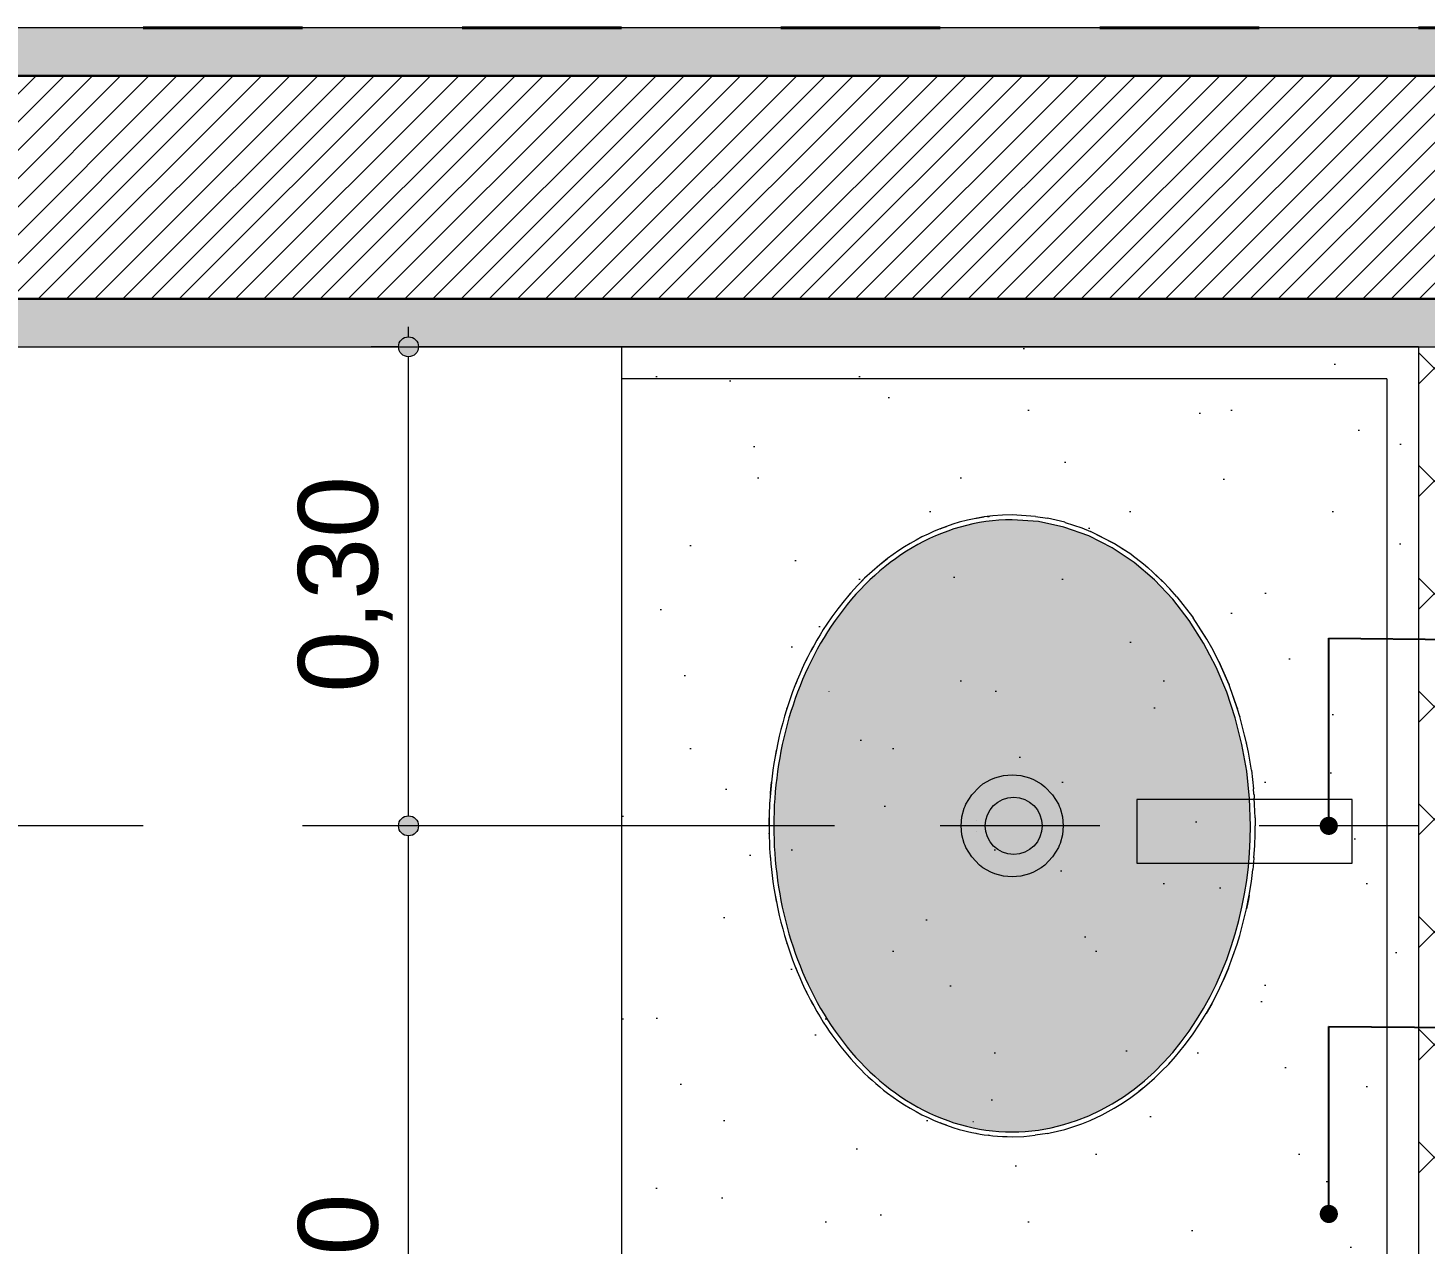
# Model space of a CAD drawing. Header units: metres. Extents: x -1.8 to 75.3, y -2 to 2.8.
# Drawn here: x 23.373 to 24.249, y 1.51 to 2.273 of the extents above; entities that cross this region are included whole.
import ezdxf

# ---------------------------------------------------------------- set-up
doc = ezdxf.new("R2010")
doc.units = ezdxf.units.M
doc.header["$MEASUREMENT"] = 0
doc.linetypes.add('Dashed', pattern=[0.035, 0.0225, -0.0125])
for name, color, linetype, lineweight in [('0_Caneta_No__1', 7, 'Continuous', 40), ('NOTAS-DETALHAMENTO.EXEC_Caneta_No__241', 7, 'Continuous', 13), ('PAREDE CONSTRUIR_Caneta_No__241', 7, 'Continuous', 13), ('PAREDE CONSTRUIR_Caneta_No__3', 7, 'Continuous', 30), ('PAREDE CONSTRUIR_Caneta_No__83', 84, 'Continuous', 0), ('PAREDE CONSTRUIR_Caneta_No__91', 255, 'Continuous', 0)]:
    doc.layers.add(name, color=color, linetype=linetype, lineweight=lineweight)
for name, color, linetype, lineweight, true_color in [('0_Caneta_No__167', 7, 'Continuous', 0, 0x0035d5), ('EIXO HIDRÁULICO - Executivo.EXEC_Caneta_No__167', 7, 'Continuous', 0, 0x0035d5), ('LOUCAS-METAIS.ARQ_Caneta_No__13', 7, 'Continuous', 0, 0xaaaaaa), ('LOUCAS-METAIS.ARQ_Caneta_No__16', 7, 'Continuous', 0, 0xc9c9c9), ('LOUCAS-METAIS.ARQ_Caneta_No__19', 7, 'Continuous', 0, 0xe9e9e9), ('LOUCAS-METAIS.ARQ_Caneta_No__96', 7, 'Continuous', 0, 0xb6b6b6)]:
    doc.layers.add(name, color=color, linetype=linetype, lineweight=lineweight, true_color=true_color)
doc.styles.add('GENERATED_STYLE_1', font='arial.ttf')
doc.dimstyles.new('GENERATED_STYLE__1', dxfattribs={"dimtxt": 0.05, "dimasz": 0.02375, "dimexe": 0.18, "dimexo": 0.267183, "dimgap": 0, "dimtad": 1, "dimzin": 0, "dimdsep": 46, "dimtxsty": 'GENERATED_STYLE_1', "dimblk": 'ARROWHEAD_11', "dimblk1": 'ARROWHEAD_11', "dimblk2": 'ARROWHEAD_11', "dimcen": 0.09, "dimclrd": 256, "dimclre": 256, "dimclrt": 256, "dimadec": 0, "dimazin": 0, "dimtfac": 1, "dimtdec": 4, "dimtmove": 0, "dimatfit": 3, "dimfxl": 0, "dimtolj": 1, "dimtzin": 0, "dimarcsym": 0})
doc.dimstyles.new('GENERATED_STYLE__4', dxfattribs={"dimtxt": 0.18, "dimasz": 0.0228, "dimexe": 0.18, "dimexo": 0.0625, "dimgap": 0, "dimtad": 0, "dimtih": 1, "dimtoh": 1, "dimdec": 4, "dimzin": 0, "dimdsep": 46, "dimcen": 0.09, "dimadec": 0, "dimazin": 0, "dimtfac": 1, "dimtdec": 4, "dimtmove": 0, "dimatfit": 3, "dimldrblk": 'ARROWHEAD_11', "dimfxl": 0, "dimtolj": 1, "dimtzin": 0, "dimarcsym": 0})
pattern_1 = [(45, (22.770084, 0.220536), (-0.008838835, 0.008838835), [])]
pattern_2 = [(45, (22.77008, 0.42054), (-0.0636396, 0.0636396), [0, -0.06, 0, -0.09]), (110, (22.97008, 0.42054), (0.0845723, 0.030782), [0, -0.044, 0, -0.076])]

# ---------------------------------------------------------------- blocks, each defined once
blk = doc.blocks.new('*D99', base_point=(22.77008, 0.22054))
at = {"layer": '0_Caneta_No__167', "linetype": 'Continuous', "lineweight": 0, "true_color": 0x0035d5}
for points in [[(23.60528, 1.77208), (23.60576, 1.76969), (23.60711, 1.76766), (23.60914, 1.7663), (23.61153, 1.76583), (23.61393, 1.7663), (23.61595, 1.76766), (23.61731, 1.76969), (23.61778, 1.77208), (23.61731, 1.77447), (23.61595, 1.7765), (23.61393, 1.77785), (23.61153, 1.77833), (23.60914, 1.77785), (23.60711, 1.7765), (23.60576, 1.77447)], [(23.60528, 1.17232), (23.60576, 1.16993), (23.60711, 1.1679), (23.60914, 1.16655), (23.61153, 1.16607), (23.61393, 1.16655), (23.61595, 1.1679), (23.61731, 1.16993), (23.61778, 1.17232), (23.61731, 1.17471), (23.61595, 1.17674), (23.61393, 1.1781), (23.61153, 1.17857), (23.60914, 1.1781), (23.60711, 1.17674), (23.60576, 1.17471)]]:
    blk.add_hatch(color=162, dxfattribs=at).paths.add_polyline_path(points)
at = {"layer": '0_Caneta_No__167', "color": 162, "linetype": 'Continuous', "lineweight": 0, "true_color": 0x0035d5}
for p, q in [((23.60528, 1.77208), (23.5881, 1.77208)), ((23.87872, 1.77208), (23.61778, 1.77208)), ((23.61153, 1.17857), (23.61153, 1.76583)), ((23.60528, 1.17232), (23.5881, 1.17232)), ((23.87872, 1.17232), (23.61778, 1.17232))]:
    blk.add_line(p, q, dxfattribs=at)
for centre in [(23.61153, 1.77208), (23.61153, 1.17232)]:
    blk.add_circle(centre, 0.00625, dxfattribs=at)
at = {"layer": '0_Caneta_No__167', "color": 162, "lineweight": 0, "true_color": 0x0035d5, "insert": (23.60153, 1.40547), "char_height": 0.05, "attachment_point": 7, "rotation": 90, "style": 'GENERATED_STYLE_1'}
blk.add_mtext('\\A1;{\\pql;\\fArial|b0|i0|c0|p0;\\W1.000000;0,60}', dxfattribs=at)
blk = doc.blocks.new('ARROWHEAD_11')
at = {"color": 0, "linetype": 'Continuous', "lineweight": 0}
blk.add_line((0, 0), (-1, 0), dxfattribs=at)
at = {"color": 0, "linetype": 'Continuous', "lineweight": 0, "const_width": 0.25, "flags": 128}
blk.add_lwpolyline([(-0.125, 0, 1), (0.125, 0, 1)], format="xyb", close=True, dxfattribs=at)
blk = doc.blocks.new('*D100', base_point=(22.77008, 0.22054))
at = {"layer": '0_Caneta_No__167', "linetype": 'Continuous', "lineweight": 0, "true_color": 0x0035d5}
for points in [[(23.60528, 2.07257), (23.60576, 2.07017), (23.60711, 2.06815), (23.60914, 2.06679), (23.61153, 2.06632), (23.61393, 2.06679), (23.61595, 2.06815), (23.61731, 2.07017), (23.61778, 2.07257), (23.61731, 2.07496), (23.61595, 2.07699), (23.61393, 2.07834), (23.61153, 2.07882), (23.60914, 2.07834), (23.60711, 2.07699), (23.60576, 2.07496)], [(23.60528, 1.77208), (23.60576, 1.76969), (23.60711, 1.76766), (23.60914, 1.7663), (23.61153, 1.76583), (23.61393, 1.7663), (23.61595, 1.76766), (23.61731, 1.76969), (23.61778, 1.77208), (23.61731, 1.77447), (23.61595, 1.7765), (23.61393, 1.77785), (23.61153, 1.77833), (23.60914, 1.77785), (23.60711, 1.7765), (23.60576, 1.77447)]]:
    blk.add_hatch(color=162, dxfattribs=at).paths.add_polyline_path(points)
at = {"layer": '0_Caneta_No__167', "color": 162, "linetype": 'Continuous', "lineweight": 0, "true_color": 0x0035d5}
for p, q in [((23.61153, 2.07882), (23.61153, 2.08507)), ((23.60528, 2.07257), (23.5881, 2.07257)), ((23.87872, 2.07257), (23.61778, 2.07257)), ((23.61153, 1.77833), (23.61153, 2.06632)), ((23.60528, 1.77208), (23.5881, 1.77208)), ((23.87872, 1.77208), (23.61778, 1.77208))]:
    blk.add_line(p, q, dxfattribs=at)
for centre in [(23.61153, 2.07257), (23.61153, 1.77208)]:
    blk.add_circle(centre, 0.00625, dxfattribs=at)
at = {"layer": '0_Caneta_No__167', "color": 162, "lineweight": 0, "true_color": 0x0035d5, "insert": (23.60153, 1.85559), "char_height": 0.05, "attachment_point": 7, "rotation": 90, "style": 'GENERATED_STYLE_1'}
blk.add_mtext('\\A1;{\\pql;\\fArial|b0|i0|c0|p0;\\W1.000000;0,30}', dxfattribs=at)

msp = doc.modelspace()

# ---------------------------------------------------------------- hatches: boundary and pattern name
at = {"layer": 'LOUCAS-METAIS.ARQ_Caneta_No__16', "linetype": 'Continuous', "lineweight": 0, "true_color": 0xc9c9c9}
h = msp.add_hatch(dxfattribs=at)
h.set_pattern_fill('Haie_OD_LEGENDA_0006', color=9, style=0, pattern_type=2)
h.set_pattern_definition(pattern_2)
h.paths.add_polyline_path([(23.74512, 2.07257), (23.74512, 2.05257), (24.24512, 2.05257), (24.24512, 2.07257)])
h = msp.add_hatch(dxfattribs=at)
h.set_pattern_fill('Haie_OD_LEGENDA_0006', color=9, style=0, pattern_type=2)
h.set_pattern_definition(pattern_2)
h.paths.add_polyline_path([(23.74512, 2.05257), (23.74512, 0.27257), (24.22512, 0.27257), (24.22512, 2.05257)])
h = msp.add_hatch(dxfattribs=at)
h.set_pattern_fill('Haie_OD_LEGENDA_0006', color=9, style=0, pattern_type=2)
h.set_pattern_definition(pattern_2)
h.paths.add_polyline_path([(24.22512, 2.05257), (24.22512, 0.27257), (24.24512, 0.27257), (24.24512, 2.05257)])
at = {"layer": 'LOUCAS-METAIS.ARQ_Caneta_No__19', "linetype": 'Continuous', "lineweight": 0, "true_color": 0x747474}
msp.add_hatch(color=8, dxfattribs=at).paths.add_polyline_path([(24.02271, 1.58465), (24.03056, 1.58717), (24.03823, 1.5902), (24.04571, 1.59372), (24.05296, 1.59772), (24.05997, 1.60215), (24.06672, 1.607), (24.0732, 1.61223), (24.0794, 1.61782), (24.0853, 1.62375), (24.09091, 1.62999), (24.09621, 1.6365), (24.10122, 1.64328), (24.10591, 1.6503), (24.11029, 1.65753), (24.11437, 1.66496), (24.11814, 1.67257), (24.1216, 1.68033), (24.12475, 1.68825), (24.1276, 1.69629), (24.13014, 1.70444), (24.13238, 1.71269), (24.13432, 1.72102), (24.13596, 1.72943), (24.1373, 1.73789), (24.13834, 1.7464), (24.13908, 1.75494), (24.13952, 1.7635), (24.13967, 1.77208), (24.13908, 1.78921), (24.1373, 1.80627), (24.13432, 1.82313), (24.13014, 1.83972), (24.12475, 1.85591), (24.11814, 1.87159), (24.11029, 1.88663), (24.10121, 1.90088), (24.09091, 1.91417), (24.07939, 1.92633), (24.06672, 1.93716), (24.05295, 1.94644), (24.03823, 1.95396), (24.02271, 1.95951), (24.00663, 1.96292), (23.99018, 1.96408), (23.98605, 1.96401), (23.98192, 1.96379), (23.9778, 1.96343), (23.97372, 1.96292), (23.96966, 1.96228), (23.96562, 1.96149), (23.96161, 1.96057), (23.95763, 1.95951), (23.95369, 1.95832), (23.94979, 1.95699), (23.94593, 1.95554), (23.94211, 1.95396), (23.93835, 1.95226), (23.93464, 1.95043), (23.93098, 1.94849), (23.92739, 1.94644), (23.92385, 1.94428), (23.92038, 1.94201), (23.91697, 1.93963), (23.91363, 1.93716), (23.91035, 1.93459), (23.90715, 1.93193), (23.90401, 1.92917), (23.90095, 1.92633), (23.89796, 1.92341), (23.89504, 1.9204), (23.8922, 1.91732), (23.88943, 1.91417), (23.88674, 1.91094), (23.88413, 1.90765), (23.88159, 1.90429), (23.87913, 1.90087), (23.87674, 1.8974), (23.87444, 1.89386), (23.8722, 1.89027), (23.87005, 1.88663), (23.86797, 1.88294), (23.86597, 1.8792), (23.86405, 1.87541), (23.86221, 1.87159), (23.86044, 1.86772), (23.85874, 1.86382), (23.85713, 1.85988), (23.85559, 1.85591), (23.85413, 1.8519), (23.85274, 1.84787), (23.85143, 1.84381), (23.8502, 1.83972), (23.84904, 1.8356), (23.84796, 1.83147), (23.84695, 1.82731), (23.84602, 1.82313), (23.84517, 1.81894), (23.84438, 1.81473), (23.84368, 1.8105), (23.84305, 1.80626), (23.84249, 1.80201), (23.84201, 1.79775), (23.8416, 1.79349), (23.84127, 1.78921), (23.84101, 1.78494), (23.84082, 1.78066), (23.84071, 1.77637), (23.84067, 1.77208), (23.84068, 1.76992), (23.84071, 1.76778), (23.84082, 1.76349), (23.84101, 1.75921), (23.84127, 1.75493), (23.8416, 1.75066), (23.84201, 1.74639), (23.84249, 1.74213), (23.84305, 1.73788), (23.84368, 1.73364), (23.84439, 1.72942), (23.84517, 1.72521), (23.84602, 1.72102), (23.84696, 1.71684), (23.84796, 1.71268), (23.84904, 1.70855), (23.8502, 1.70443), (23.85144, 1.70034), (23.85275, 1.69628), (23.85413, 1.69224), (23.85559, 1.68824), (23.85713, 1.68427), (23.85875, 1.68033), (23.86044, 1.67643), (23.86221, 1.67256), (23.86405, 1.66873), (23.86598, 1.66495), (23.86798, 1.66121), (23.87005, 1.65752), (23.87221, 1.65388), (23.87444, 1.65029), (23.87675, 1.64675), (23.87913, 1.64328), (23.88159, 1.63986), (23.88413, 1.6365), (23.88675, 1.63321), (23.88944, 1.62998), (23.89221, 1.62683), (23.89505, 1.62375), (23.89797, 1.62074), (23.90096, 1.61782), (23.90402, 1.61498), (23.90715, 1.61222), (23.91036, 1.60956), (23.91363, 1.60699), (23.91698, 1.60452), (23.92039, 1.60214), (23.92386, 1.59987), (23.9274, 1.59771), (23.93099, 1.59566), (23.93465, 1.59372), (23.93836, 1.5919), (23.94212, 1.59019), (23.94593, 1.58862), (23.94979, 1.58716), (23.9537, 1.58584), (23.95764, 1.58464), (23.96162, 1.58359), (23.96563, 1.58266), (23.96966, 1.58188), (23.97373, 1.58123), (23.97781, 1.58073), (23.98192, 1.58037), (23.98605, 1.58015), (23.99018, 1.58008), (23.99429, 1.58015), (23.99842, 1.58037), (24.00663, 1.58124), (24.01473, 1.58267)])
at = {"layer": 'PAREDE CONSTRUIR_Caneta_No__241', "linetype": 'Continuous', "lineweight": 13}
h = msp.add_hatch(dxfattribs=at)
h.set_pattern_fill('common_brick_0006', style=0, pattern_type=2)
h.set_pattern_definition(pattern_1)
h.paths.add_polyline_path([(22.29505, 2.18257), (22.29505, 2.12257), (22.29505, 2.10257), (24.24512, 2.10257), (24.24512, 2.24257), (22.29505, 2.24257)])
h = msp.add_hatch(dxfattribs=at)
h.set_pattern_fill('common_brick_0006', style=0, pattern_type=2)
h.set_pattern_definition(pattern_1)
h.paths.add_polyline_path([(24.24512, 2.24257), (24.24512, 2.10257), (24.34512, 2.10257), (24.34512, 2.24257)])
at = {"layer": 'PAREDE CONSTRUIR_Caneta_No__83', "linetype": 'Continuous', "lineweight": 0}
h = msp.add_hatch(dxfattribs=at)
h.set_pattern_fill('Placomur_0006', color=84, style=0, pattern_type=2)
h.set_pattern_definition([(45, (22.770084, 0.220536), (-0.0353553, 0.0353553), []), (135, (22.770084, 0.220536), (0.0353553, 0.0353553), [])])
h.paths.add_polyline_path([(24.24512, 2.07257), (24.24512, -0.03149), (24.26512, -0.03149), (24.26512, 2.07257)])
at = {"layer": 'PAREDE CONSTRUIR_Caneta_No__91', "linetype": 'Continuous', "lineweight": 0}
for points in [[(24.24512, 2.27257), (22.29505, 2.27257), (22.29505, 2.24257), (24.24512, 2.24257)], [(24.34512, 2.27257), (24.24512, 2.27257), (24.24512, 2.24257), (24.34512, 2.24257)], [(22.29505, 2.07257), (24.24512, 2.07257), (24.24512, 2.10257), (22.29505, 2.10257)], [(24.34512, 2.10257), (24.24512, 2.10257), (24.24512, 2.07257), (24.34512, 2.07257)]]:
    msp.add_hatch(color=255, dxfattribs=at).paths.add_polyline_path(points)

# ---------------------------------------------------------------- linework, layer by layer
at = {"layer": '0_Caneta_No__1', "color": 7, "linetype": 'Dashed', "lineweight": 40}
msp.add_lwpolyline([(21.19505, -1.83149), (24.34512, -1.83149), (24.34512, 2.27257), (21.19505, 2.27257)], close=True, dxfattribs=at)
at = {"layer": 'EIXO HIDRÁULICO - Executivo.EXEC_Caneta_No__167', "color": 162, "linetype": 'Dashed', "lineweight": 0, "true_color": 0x0035d5}
msp.add_line((24.24512, 1.77208), (23.29567, 1.77208), dxfattribs=at)
at = {"layer": 'LOUCAS-METAIS.ARQ_Caneta_No__13', "color": 253, "linetype": 'Continuous', "lineweight": 0, "true_color": 0xaaaaaa, "flags": 128}
for points in [[(24.24512, 2.07257), (23.74512, 2.07257)], [(23.74512, 2.07257), (23.74512, 2.05257)], [(24.24512, 2.07257), (24.24512, 2.05257)], [(24.22512, 2.05257), (23.74512, 2.05257)], [(23.74512, 2.05257), (23.74512, 0.27257)], [(24.22512, 2.05257), (24.22512, 0.27257)], [(24.24512, 2.05257), (24.24512, 0.27257)]]:
    msp.add_lwpolyline(points, dxfattribs=at)
at = {"layer": 'LOUCAS-METAIS.ARQ_Caneta_No__96', "color": 253, "linetype": 'Continuous', "lineweight": 0, "true_color": 0xb6b6b6}
for p, q in [((23.96221, 1.9638), (23.95704, 1.96246)), ((23.96743, 1.96492), (23.96221, 1.9638)), ((23.9727, 1.96581), (23.96743, 1.96492)), ((23.9679, 1.96501), (23.96743, 1.96492)), ((23.9679, 1.96501), (23.9727, 1.96581)), ((23.97802, 1.96646), (23.9727, 1.96581)), ((23.9778, 1.96343), (23.97372, 1.96292)), ((23.97473, 1.96606), (23.97568, 1.9662)), ((23.97614, 1.96623), (23.97568, 1.9662)), ((23.98192, 1.96379), (23.9778, 1.96343)), ((23.9841, 1.96692), (23.97802, 1.96646)), ((23.98605, 1.96401), (23.98192, 1.96379)), ((23.99018, 1.96708), (23.9841, 1.96692)), ((23.99018, 1.96408), (23.98605, 1.96401)), ((24.00476, 1.96619), (23.99018, 1.96708)), ((24.00663, 1.96292), (23.99018, 1.96408)), ((24.00466, 1.9662), (24.00472, 1.9662)), ((24.00476, 1.96619), (24.01244, 1.96501)), ((24.01518, 1.96446), (24.01244, 1.96501)), ((24.0233, 1.96246), (24.01518, 1.96446)), ((23.93741, 1.95513), (23.93363, 1.95329)), ((23.94125, 1.95685), (23.93741, 1.95513)), ((23.94513, 1.95845), (23.94125, 1.95685)), ((23.94593, 1.95554), (23.94211, 1.95396)), ((23.94906, 1.95992), (23.94513, 1.95845)), ((23.94513, 1.95845), (23.94643, 1.95895)), ((23.94979, 1.95699), (23.94593, 1.95554)), ((23.94643, 1.95895), (23.94906, 1.95992)), ((23.95303, 1.96125), (23.94906, 1.95992)), ((23.95369, 1.95832), (23.94979, 1.95699)), ((23.95704, 1.96246), (23.95303, 1.96125)), ((23.95763, 1.95951), (23.95369, 1.95832)), ((23.96161, 1.96057), (23.95763, 1.95951)), ((23.96562, 1.96149), (23.96161, 1.96057)), ((23.96966, 1.96228), (23.96562, 1.96149)), ((23.97372, 1.96292), (23.96966, 1.96228)), ((24.02271, 1.95951), (24.00663, 1.96292)), ((24.03823, 1.95396), (24.02271, 1.95951)), ((24.02353, 1.9624), (24.0233, 1.96246)), ((24.02353, 1.9624), (24.03391, 1.95895)), ((24.03391, 1.95895), (24.03941, 1.95671)), ((24.0391, 1.95685), (24.03917, 1.95681)), ((24.0541, 1.94925), (24.03941, 1.95671)), ((24.05448, 1.94902), (24.03941, 1.95671)), ((23.9226, 1.94703), (23.91901, 1.9447)), ((23.92625, 1.94925), (23.9226, 1.94703)), ((23.92739, 1.94644), (23.92385, 1.94428)), ((23.92991, 1.95133), (23.92625, 1.94925)), ((23.93098, 1.94849), (23.92739, 1.94644)), ((23.93363, 1.95329), (23.92991, 1.95133)), ((23.93464, 1.95043), (23.93098, 1.94849)), ((23.93835, 1.95226), (23.93464, 1.95043)), ((23.94211, 1.95396), (23.93835, 1.95226)), ((24.05295, 1.94644), (24.03823, 1.95396)), ((24.06672, 1.93716), (24.05295, 1.94644)), ((24.0541, 1.94925), (24.05448, 1.94902)), ((24.06519, 1.94202), (24.05448, 1.94902)), ((24.06466, 1.9424), (24.05867, 1.94629)), ((23.91204, 1.93972), (23.90709, 1.9358)), ((23.90779, 1.93637), (23.91204, 1.93972)), ((23.91363, 1.93716), (23.91035, 1.93459)), ((23.91549, 1.94226), (23.91204, 1.93972)), ((23.91697, 1.93963), (23.91363, 1.93716)), ((23.91901, 1.9447), (23.91549, 1.94226)), ((23.92038, 1.94201), (23.91697, 1.93963)), ((23.92385, 1.94428), (23.92038, 1.94201)), ((24.06466, 1.9424), (24.06495, 1.94218)), ((24.06519, 1.94202), (24.07256, 1.93637)), ((24.07939, 1.92633), (24.06672, 1.93716)), ((23.9023, 1.93166), (23.89767, 1.92733)), ((23.90401, 1.92917), (23.90095, 1.92633)), ((23.90709, 1.9358), (23.9023, 1.93166)), ((23.90715, 1.93193), (23.90401, 1.92917)), ((23.90572, 1.93464), (23.9052, 1.93417)), ((23.90676, 1.93551), (23.90572, 1.93464)), ((23.90709, 1.9358), (23.90779, 1.93637)), ((23.91035, 1.93459), (23.90715, 1.93193)), ((24.07256, 1.93637), (24.07527, 1.93409)), ((24.07473, 1.93455), (24.07463, 1.93464)), ((24.08471, 1.92532), (24.07527, 1.93409)), ((24.08396, 1.92607), (24.07918, 1.93046)), ((23.8932, 1.92282), (23.8889, 1.91813)), ((23.89133, 1.92083), (23.8889, 1.91813)), ((23.8932, 1.92282), (23.89133, 1.92083)), ((23.89504, 1.9204), (23.8922, 1.91732)), ((23.89767, 1.92733), (23.8932, 1.92282)), ((23.89796, 1.92341), (23.89504, 1.9204)), ((23.89514, 1.92478), (23.89638, 1.92607)), ((23.89675, 1.92641), (23.89638, 1.92607)), ((23.90095, 1.92633), (23.89796, 1.92341)), ((24.09091, 1.91417), (24.07939, 1.92633)), ((24.08396, 1.92607), (24.08445, 1.92557)), ((24.08901, 1.92083), (24.08471, 1.92532)), ((24.09346, 1.9158), (24.08901, 1.92083)), ((23.88477, 1.91327), (23.88081, 1.90826)), ((23.88674, 1.91094), (23.88413, 1.90765)), ((23.8889, 1.91813), (23.88477, 1.91327)), ((23.88943, 1.91417), (23.88674, 1.91094)), ((23.88733, 1.91628), (23.88771, 1.91677)), ((23.88843, 1.91757), (23.88771, 1.91677)), ((23.8922, 1.91732), (23.88943, 1.91417)), ((24.10121, 1.90088), (24.09091, 1.91417)), ((24.09264, 1.91677), (24.09285, 1.9165)), ((24.09346, 1.9158), (24.10332, 1.9031)), ((23.87703, 1.9031), (23.87389, 1.89852)), ((23.88081, 1.90826), (23.87703, 1.9031)), ((23.88159, 1.90429), (23.87913, 1.90087)), ((23.88413, 1.90765), (23.88159, 1.90429)), ((24.10332, 1.9031), (24.10367, 1.9026)), ((24.11226, 1.88921), (24.10367, 1.9026)), ((23.87174, 1.89521), (23.86966, 1.89185)), ((23.87389, 1.89852), (23.87174, 1.89521)), ((23.87444, 1.89386), (23.8722, 1.89027)), ((23.87674, 1.8974), (23.87444, 1.89386)), ((23.87913, 1.90087), (23.87674, 1.8974)), ((24.11029, 1.88663), (24.10121, 1.90088)), ((24.11193, 1.88978), (24.10768, 1.89635)), ((23.86569, 1.88501), (23.8638, 1.88152)), ((23.86569, 1.88501), (23.86494, 1.88363)), ((23.86764, 1.88845), (23.86569, 1.88501)), ((23.86966, 1.89185), (23.86764, 1.88845)), ((23.87005, 1.88663), (23.86797, 1.88294)), ((23.86818, 1.88936), (23.86842, 1.88978)), ((23.86855, 1.89), (23.86842, 1.88978)), ((23.8722, 1.89027), (23.87005, 1.88663)), ((24.11814, 1.87159), (24.11029, 1.88663)), ((24.11193, 1.88978), (24.11215, 1.88938)), ((24.11541, 1.88363), (24.11226, 1.88921)), ((23.86199, 1.878), (23.86024, 1.87443)), ((23.86088, 1.87576), (23.86078, 1.87555)), ((23.86109, 1.87618), (23.86088, 1.87576)), ((23.8638, 1.88152), (23.86199, 1.878)), ((23.86494, 1.88363), (23.8638, 1.88152)), ((23.86597, 1.8792), (23.86405, 1.87541)), ((23.86797, 1.88294), (23.86597, 1.8792)), ((24.11947, 1.87576), (24.11541, 1.88363)), ((24.11978, 1.87512), (24.11541, 1.88363)), ((24.11958, 1.87552), (24.11947, 1.87576)), ((23.85693, 1.8672), (23.85538, 1.86354)), ((23.85855, 1.87084), (23.85693, 1.8672)), ((23.86024, 1.87443), (23.85855, 1.87084)), ((23.86044, 1.86772), (23.85874, 1.86382)), ((23.86221, 1.87159), (23.86044, 1.86772)), ((23.86405, 1.87541), (23.86221, 1.87159)), ((24.12475, 1.85591), (24.11814, 1.87159)), ((24.11978, 1.87512), (24.12527, 1.86281)), ((24.12622, 1.86044), (24.11978, 1.87512)), ((23.85389, 1.85984), (23.85247, 1.85612)), ((23.85538, 1.86354), (23.85389, 1.85984)), ((23.8544, 1.86114), (23.85435, 1.86099)), ((23.85508, 1.86281), (23.8544, 1.86114)), ((23.85538, 1.86354), (23.85508, 1.86281)), ((23.85713, 1.85988), (23.85559, 1.85591)), ((23.85874, 1.86382), (23.85713, 1.85988)), ((24.12527, 1.86281), (24.12622, 1.86044)), ((24.12597, 1.86107), (24.12594, 1.86114)), ((24.13159, 1.84527), (24.12622, 1.86044)), ((23.85111, 1.85236), (23.84982, 1.84858)), ((23.85247, 1.85612), (23.85111, 1.85236)), ((23.85413, 1.8519), (23.85274, 1.84787)), ((23.85559, 1.85591), (23.85413, 1.8519)), ((23.87532, 1.85608), (23.87543, 1.85634)), ((24.13014, 1.83972), (24.12475, 1.85591)), ((24.13135, 1.84604), (24.12872, 1.8534)), ((23.84744, 1.84095), (23.84625, 1.83677)), ((23.8486, 1.84478), (23.84744, 1.84095)), ((23.84982, 1.84858), (23.8486, 1.84478)), ((23.84884, 1.84555), (23.84899, 1.84604)), ((23.84907, 1.84626), (23.84899, 1.84604)), ((23.85143, 1.84381), (23.8502, 1.83972)), ((23.85274, 1.84787), (23.85143, 1.84381)), ((24.13135, 1.84604), (24.13154, 1.84543)), ((24.13302, 1.84056), (24.13159, 1.84527)), ((24.13291, 1.84095), (24.13302, 1.84056)), ((24.13723, 1.82387), (24.13302, 1.84056)), ((23.84514, 1.83256), (23.84411, 1.82833)), ((23.84625, 1.83677), (23.84514, 1.83256)), ((23.84904, 1.8356), (23.84796, 1.83147)), ((23.8502, 1.83972), (23.84904, 1.8356)), ((24.13432, 1.82313), (24.13014, 1.83972)), ((23.84316, 1.82407), (23.84228, 1.8198)), ((23.84411, 1.82833), (23.84316, 1.82407)), ((23.84602, 1.82313), (23.84517, 1.81894)), ((23.84695, 1.82731), (23.84602, 1.82313)), ((23.84796, 1.83147), (23.84695, 1.82731)), ((24.1373, 1.80627), (24.13432, 1.82313)), ((24.13719, 1.82407), (24.13591, 1.82911)), ((24.13719, 1.82407), (24.13722, 1.82394)), ((24.13834, 1.81838), (24.13723, 1.82387)), ((23.84148, 1.81552), (23.84075, 1.81121)), ((23.84228, 1.8198), (23.84148, 1.81552)), ((23.842, 1.81838), (23.84148, 1.81552)), ((23.84228, 1.8198), (23.842, 1.81838)), ((23.84438, 1.81473), (23.84368, 1.8105)), ((23.84517, 1.81894), (23.84438, 1.81473)), ((24.14024, 1.8069), (24.13834, 1.81838)), ((23.84011, 1.8069), (23.83917, 1.79942)), ((23.84075, 1.81121), (23.84011, 1.8069)), ((23.84305, 1.80626), (23.84249, 1.80201)), ((23.84368, 1.8105), (23.84305, 1.80626)), ((24.13908, 1.78921), (24.1373, 1.80627)), ((24.14024, 1.8069), (24.14159, 1.79533)), ((23.83917, 1.79942), (23.83851, 1.7926)), ((23.83875, 1.79533), (23.83917, 1.79942)), ((23.84201, 1.79775), (23.8416, 1.79349)), ((23.84249, 1.80201), (23.84201, 1.79775)), ((23.96482, 1.7916), (23.96966, 1.79664)), ((23.96966, 1.79664), (23.97187, 1.79833)), ((23.97187, 1.79833), (23.97672, 1.80111)), ((23.97672, 1.80111), (23.97929, 1.80217)), ((23.97929, 1.80217), (23.98467, 1.8036)), ((23.98467, 1.8036), (23.99017, 1.80408)), ((23.99017, 1.80408), (23.99568, 1.8036)), ((23.99568, 1.8036), (24.00106, 1.80217)), ((24.00106, 1.80217), (24.00363, 1.80111)), ((24.00363, 1.80111), (24.00847, 1.79833)), ((24.00847, 1.79833), (24.01068, 1.79664)), ((24.01068, 1.79664), (24.01553, 1.7916)), ((23.83851, 1.7926), (23.83805, 1.78578)), ((23.83847, 1.79207), (23.83846, 1.79177)), ((23.8385, 1.79237), (23.83847, 1.79207)), ((23.83851, 1.7926), (23.83875, 1.79533)), ((23.84127, 1.78921), (23.84101, 1.78494)), ((23.8416, 1.79349), (23.84127, 1.78921)), ((23.96119, 1.78564), (23.96482, 1.7916)), ((24.01553, 1.7916), (24.01916, 1.78564)), ((24.13523, 1.7887), (24.13522, 1.78879)), ((24.13967, 1.77208), (24.13908, 1.78921)), ((24.14187, 1.79207), (24.14159, 1.79533)), ((24.1419, 1.79153), (24.14187, 1.79207)), ((24.1419, 1.79153), (24.14206, 1.78953)), ((24.14221, 1.7854), (24.14206, 1.78953)), ((23.83805, 1.78578), (23.83777, 1.77894)), ((23.84082, 1.78066), (23.84071, 1.77637)), ((23.84101, 1.78494), (23.84082, 1.78066)), ((23.95867, 1.77771), (23.96012, 1.78306)), ((23.96012, 1.78306), (23.96062, 1.78436)), ((23.96062, 1.78436), (23.96119, 1.78564)), ((24.01916, 1.78564), (24.01972, 1.78436)), ((24.01972, 1.78436), (24.02023, 1.78306)), ((24.02023, 1.78306), (24.02167, 1.77771)), ((24.14262, 1.77717), (24.14221, 1.7854)), ((23.83777, 1.77894), (23.83767, 1.77208)), ((23.83767, 1.77208), (23.83772, 1.77717)), ((23.83767, 1.77208), (23.8377, 1.76865)), ((23.83775, 1.77766), (23.83772, 1.77717)), ((23.84071, 1.77637), (23.84067, 1.77208)), ((23.84067, 1.77208), (23.84068, 1.76992)), ((23.95817, 1.77208), (23.95867, 1.77771)), ((23.95867, 1.76645), (23.95817, 1.77208)), ((23.96794, 1.77554), (23.96795, 1.7756)), ((24.02167, 1.77771), (24.02217, 1.77208)), ((24.02217, 1.77208), (24.02167, 1.76645)), ((24.13952, 1.7635), (24.13967, 1.77208)), ((24.14262, 1.77717), (24.14267, 1.77208)), ((24.14262, 1.76711), (24.14267, 1.77208)), ((23.8377, 1.76865), (23.83777, 1.76522)), ((23.83772, 1.76699), (23.83772, 1.76755)), ((23.83772, 1.76699), (23.83773, 1.76679)), ((23.83777, 1.76522), (23.83788, 1.7618)), ((23.83788, 1.7618), (23.83805, 1.75838)), ((23.84068, 1.76992), (23.84071, 1.76778)), ((23.84071, 1.76778), (23.84082, 1.76349)), ((23.84082, 1.76349), (23.84101, 1.75921)), ((23.96012, 1.76109), (23.95867, 1.76645)), ((23.96795, 1.76856), (23.96794, 1.76862)), ((24.02167, 1.76645), (24.02023, 1.76109)), ((24.13908, 1.75494), (24.13952, 1.7635)), ((24.14236, 1.75962), (24.14262, 1.76711)), ((24.14262, 1.76704), (24.14262, 1.76699)), ((24.14262, 1.76691), (24.14262, 1.76699)), ((23.83805, 1.75838), (23.83826, 1.75496)), ((23.83826, 1.75496), (23.83851, 1.75155)), ((23.84101, 1.75921), (23.84127, 1.75493)), ((23.84127, 1.75493), (23.8416, 1.75066)), ((23.96062, 1.75979), (23.96012, 1.76109)), ((23.96119, 1.75852), (23.96062, 1.75979)), ((23.96482, 1.75255), (23.96119, 1.75852)), ((24.01916, 1.75852), (24.01553, 1.75255)), ((24.01972, 1.75979), (24.01916, 1.75852)), ((24.02023, 1.76109), (24.01972, 1.75979)), ((24.13834, 1.7464), (24.13908, 1.75494)), ((24.14188, 1.75215), (24.14236, 1.75962)), ((23.83847, 1.75215), (23.83847, 1.75209)), ((23.83847, 1.75209), (23.83848, 1.75193)), ((23.83851, 1.75155), (23.83882, 1.74814)), ((23.83875, 1.74882), (23.83882, 1.74814)), ((23.83882, 1.74814), (23.83917, 1.74474)), ((23.83917, 1.74474), (23.83961, 1.74099)), ((23.8416, 1.75066), (23.84201, 1.74639)), ((23.84201, 1.74639), (23.84249, 1.74213)), ((23.96966, 1.74751), (23.96482, 1.75255)), ((23.97187, 1.74583), (23.96966, 1.74751)), ((23.97672, 1.74304), (23.97187, 1.74583)), ((24.00847, 1.74583), (24.00363, 1.74304)), ((24.01068, 1.74751), (24.00847, 1.74583)), ((24.01553, 1.75255), (24.01068, 1.74751)), ((24.1373, 1.73789), (24.13834, 1.7464)), ((24.14024, 1.73726), (24.14117, 1.74469)), ((24.14159, 1.74882), (24.14117, 1.74469)), ((24.14188, 1.75215), (24.14159, 1.74882)), ((24.14187, 1.75209), (24.14187, 1.7521)), ((24.14188, 1.75211), (24.14188, 1.75215)), ((23.83961, 1.74099), (23.84011, 1.73726)), ((23.84011, 1.73726), (23.84075, 1.73294)), ((23.84249, 1.74213), (23.84305, 1.73788)), ((23.84305, 1.73788), (23.84368, 1.73364)), ((23.97929, 1.74199), (23.97672, 1.74304)), ((23.98467, 1.74056), (23.97929, 1.74199)), ((23.99017, 1.74008), (23.98467, 1.74056)), ((23.99568, 1.74056), (23.99017, 1.74008)), ((24.00106, 1.74199), (23.99568, 1.74056)), ((24.00363, 1.74304), (24.00106, 1.74199)), ((24.13596, 1.72943), (24.1373, 1.73789)), ((24.13887, 1.72864), (24.14024, 1.73726)), ((23.84075, 1.73294), (23.84148, 1.72864)), ((23.84148, 1.72864), (23.842, 1.72578)), ((23.84148, 1.72864), (23.84228, 1.72435)), ((23.84368, 1.73364), (23.84439, 1.72942)), ((23.84439, 1.72942), (23.84517, 1.72521)), ((24.13432, 1.72102), (24.13596, 1.72943)), ((24.13719, 1.72008), (24.13887, 1.72864)), ((24.13887, 1.72864), (24.13834, 1.72578)), ((23.842, 1.72578), (23.84228, 1.72435)), ((23.84228, 1.72435), (23.84316, 1.72008)), ((23.84316, 1.72008), (23.84411, 1.71583)), ((23.84517, 1.72521), (23.84602, 1.72102)), ((23.84602, 1.72102), (23.84696, 1.71684)), ((24.13238, 1.71269), (24.13432, 1.72102)), ((24.1352, 1.7116), (24.13719, 1.72008)), ((24.13834, 1.72578), (24.13719, 1.72008)), ((23.84411, 1.71583), (23.84514, 1.7116)), ((23.84514, 1.7116), (23.84625, 1.70739)), ((23.84696, 1.71684), (23.84796, 1.71268)), ((23.84796, 1.71268), (23.84904, 1.70855)), ((24.13014, 1.70444), (24.13238, 1.71269)), ((24.13291, 1.7032), (24.1352, 1.7116)), ((23.84625, 1.70739), (23.84744, 1.7032)), ((23.84744, 1.7032), (23.8486, 1.69938)), ((23.84904, 1.70855), (23.8502, 1.70443)), ((23.8502, 1.70443), (23.85144, 1.70034)), ((23.85144, 1.70034), (23.85275, 1.69628)), ((24.1276, 1.69629), (24.13014, 1.70444)), ((24.13126, 1.69782), (24.13291, 1.7032)), ((23.8486, 1.69938), (23.84982, 1.69557)), ((23.84899, 1.69812), (23.84885, 1.69858)), ((23.84899, 1.69812), (23.84907, 1.69791)), ((23.84982, 1.69557), (23.85111, 1.69179)), ((23.85111, 1.69179), (23.85247, 1.68804)), ((23.85275, 1.69628), (23.85413, 1.69224)), ((23.85413, 1.69224), (23.85559, 1.68824)), ((24.12475, 1.68825), (24.1276, 1.69629)), ((24.12869, 1.69026), (24.13126, 1.69782)), ((24.13132, 1.69803), (24.13135, 1.69812)), ((23.85247, 1.68804), (23.85389, 1.68431)), ((23.85389, 1.68431), (23.85538, 1.68062)), ((23.85435, 1.68317), (23.8544, 1.68302)), ((23.8544, 1.68302), (23.85508, 1.68135)), ((23.85559, 1.68824), (23.85713, 1.68427)), ((23.85713, 1.68427), (23.85875, 1.68033)), ((24.1216, 1.68033), (24.12475, 1.68825)), ((24.12276, 1.67546), (24.12586, 1.6828)), ((24.12586, 1.6828), (24.12527, 1.68135)), ((24.12586, 1.6828), (24.12869, 1.69026)), ((24.12587, 1.68285), (24.12594, 1.68302)), ((24.12594, 1.68302), (24.12601, 1.68321)), ((23.85508, 1.68135), (23.85538, 1.68062)), ((23.85538, 1.68062), (23.85693, 1.67695)), ((23.85693, 1.67695), (23.85855, 1.67332)), ((23.85875, 1.68033), (23.86044, 1.67643)), ((23.86044, 1.67643), (23.86221, 1.67256)), ((24.11814, 1.67257), (24.1216, 1.68033)), ((24.1194, 1.66826), (24.12276, 1.67546)), ((24.12527, 1.68135), (24.12276, 1.67546)), ((23.85855, 1.67332), (23.86024, 1.66972)), ((23.86024, 1.66972), (23.86199, 1.66616)), ((23.86078, 1.66861), (23.86088, 1.6684)), ((23.86088, 1.6684), (23.8611, 1.66797)), ((23.86199, 1.66616), (23.8638, 1.66263)), ((23.86221, 1.67256), (23.86405, 1.66873)), ((23.86405, 1.66873), (23.86598, 1.66495)), ((24.11437, 1.66496), (24.11814, 1.67257)), ((24.11578, 1.6612), (24.1194, 1.66826)), ((24.11943, 1.66832), (24.11947, 1.6684)), ((24.11947, 1.6684), (24.11954, 1.66856)), ((23.8638, 1.66263), (23.86569, 1.65915)), ((23.8638, 1.66263), (23.86494, 1.66052)), ((23.86494, 1.66052), (23.86569, 1.65915)), ((23.86569, 1.65915), (23.86764, 1.65571)), ((23.86598, 1.66495), (23.86798, 1.66121)), ((23.86798, 1.66121), (23.87005, 1.65752)), ((23.87005, 1.65752), (23.87221, 1.65388)), ((24.10591, 1.6503), (24.11029, 1.65753)), ((24.11029, 1.65753), (24.11437, 1.66496)), ((24.11189, 1.65431), (24.11578, 1.6612)), ((24.11541, 1.66052), (24.11189, 1.65431)), ((24.11578, 1.6612), (24.11541, 1.66052)), ((23.86764, 1.65571), (23.86966, 1.6523)), ((23.86842, 1.65437), (23.86818, 1.6548)), ((23.86842, 1.65437), (23.86856, 1.65416)), ((23.86966, 1.6523), (23.87174, 1.64895)), ((23.87174, 1.64895), (23.87389, 1.64564)), ((23.87221, 1.65388), (23.87444, 1.65029)), ((23.87444, 1.65029), (23.87675, 1.64675)), ((24.10122, 1.64328), (24.10591, 1.6503)), ((24.10332, 1.64105), (24.10773, 1.64759)), ((24.10773, 1.64759), (24.11189, 1.65431)), ((24.11191, 1.65435), (24.11193, 1.65437)), ((23.87389, 1.64564), (23.87544, 1.64333)), ((23.87544, 1.64333), (23.87703, 1.64105)), ((23.87675, 1.64675), (23.87913, 1.64328)), ((23.87703, 1.64105), (23.8789, 1.63846)), ((23.87913, 1.64328), (23.88159, 1.63986)), ((23.88159, 1.63986), (23.88413, 1.6365)), ((24.09621, 1.6365), (24.10122, 1.64328)), ((24.09814, 1.63409), (24.10332, 1.64105)), ((23.8789, 1.63846), (23.88081, 1.6359)), ((23.88081, 1.6359), (23.88277, 1.63337)), ((23.88277, 1.63337), (23.88477, 1.63089)), ((23.88413, 1.6365), (23.88675, 1.63321)), ((23.88477, 1.63089), (23.88681, 1.62844)), ((23.88675, 1.63321), (23.88944, 1.62998)), ((24.09091, 1.62999), (24.09621, 1.6365)), ((24.09264, 1.6274), (24.09814, 1.63409)), ((23.88681, 1.62844), (23.8889, 1.62603)), ((23.88771, 1.62739), (23.88761, 1.62752)), ((23.88771, 1.62739), (23.88808, 1.62698)), ((23.8889, 1.62603), (23.89103, 1.62366)), ((23.88944, 1.62998), (23.89221, 1.62683)), ((23.89103, 1.62366), (23.8932, 1.62134)), ((23.89133, 1.62333), (23.89103, 1.62366)), ((23.89221, 1.62683), (23.89505, 1.62375)), ((23.8932, 1.62134), (23.89541, 1.61906)), ((23.89505, 1.62375), (23.89797, 1.62074)), ((24.0794, 1.61782), (24.0853, 1.62375)), ((24.08397, 1.61809), (24.08839, 1.62266)), ((24.0853, 1.62375), (24.09091, 1.62999)), ((24.08839, 1.62266), (24.09264, 1.6274)), ((24.08839, 1.62266), (24.08901, 1.62333)), ((24.08901, 1.62333), (24.09264, 1.6274)), ((24.09265, 1.62741), (24.09264, 1.62739)), ((23.89541, 1.61906), (23.89767, 1.61682)), ((23.89638, 1.61809), (23.89617, 1.6183)), ((23.89638, 1.61809), (23.89651, 1.61797)), ((23.89767, 1.61682), (23.89996, 1.61463)), ((23.89797, 1.62074), (23.90096, 1.61782)), ((23.89996, 1.61463), (23.9023, 1.61249)), ((23.90096, 1.61782), (23.90402, 1.61498)), ((23.90402, 1.61498), (23.90715, 1.61222)), ((24.0732, 1.61223), (24.0794, 1.61782)), ((24.07463, 1.60952), (24.07938, 1.61371)), ((24.07938, 1.61371), (24.08397, 1.61809)), ((23.9023, 1.61249), (23.90467, 1.6104)), ((23.90467, 1.6104), (23.90709, 1.60836)), ((23.90566, 1.60957), (23.90572, 1.60951)), ((23.90572, 1.60951), (23.90619, 1.60912)), ((23.90709, 1.60836), (23.90954, 1.60637)), ((23.90779, 1.60778), (23.90709, 1.60836)), ((23.90715, 1.61222), (23.91036, 1.60956)), ((23.90954, 1.60637), (23.91204, 1.60443)), ((23.91036, 1.60956), (23.91363, 1.60699)), ((23.91204, 1.60443), (23.91549, 1.60189)), ((23.91363, 1.60699), (23.91698, 1.60452)), ((23.91698, 1.60452), (23.92039, 1.60214)), ((24.05997, 1.60215), (24.06672, 1.607)), ((24.06466, 1.60176), (24.06972, 1.60553)), ((24.06672, 1.607), (24.0732, 1.61223)), ((24.06972, 1.60553), (24.07463, 1.60952)), ((24.07256, 1.60778), (24.06972, 1.60553)), ((24.07463, 1.60952), (24.07256, 1.60778)), ((23.91549, 1.60189), (23.91901, 1.59945)), ((23.91569, 1.60176), (23.91567, 1.60177)), ((23.91569, 1.60176), (23.91571, 1.60174)), ((23.91901, 1.59945), (23.9226, 1.59712)), ((23.92039, 1.60214), (23.92386, 1.59987)), ((23.9226, 1.59712), (23.92625, 1.59491)), ((23.92386, 1.59987), (23.9274, 1.59771)), ((23.9274, 1.59771), (23.93099, 1.59566)), ((23.93099, 1.59566), (23.93465, 1.59372)), ((24.04571, 1.59372), (24.05296, 1.59772)), ((24.05296, 1.59772), (24.05997, 1.60215)), ((24.0541, 1.59491), (24.05945, 1.59821)), ((24.05945, 1.59821), (24.06466, 1.60176)), ((24.06464, 1.60174), (24.06466, 1.60176)), ((24.06469, 1.60178), (24.06466, 1.60176)), ((23.92625, 1.59491), (23.92991, 1.59283)), ((23.92991, 1.59283), (23.93363, 1.59087)), ((23.93363, 1.59087), (23.93741, 1.58903)), ((23.93465, 1.59372), (23.93836, 1.5919)), ((23.93741, 1.58903), (23.94125, 1.58731)), ((23.93836, 1.5919), (23.94212, 1.59019)), ((23.94125, 1.58731), (23.94513, 1.58571)), ((23.94212, 1.59019), (23.94593, 1.58862)), ((23.94593, 1.58862), (23.94979, 1.58716)), ((23.94979, 1.58716), (23.9537, 1.58584)), ((23.96559, 1.58664), (23.96592, 1.58656)), ((24.02271, 1.58465), (24.03056, 1.58717)), ((24.03056, 1.58717), (24.03823, 1.5902)), ((24.03391, 1.58521), (24.0391, 1.58731)), ((24.03823, 1.5902), (24.04571, 1.59372)), ((24.0391, 1.58731), (24.04671, 1.59087)), ((24.04671, 1.59087), (24.0541, 1.59491)), ((23.94643, 1.58521), (23.94513, 1.58571)), ((23.94513, 1.58571), (23.94906, 1.58424)), ((23.94906, 1.58424), (23.94643, 1.58521)), ((23.94906, 1.58424), (23.95303, 1.5829)), ((23.95303, 1.5829), (23.95704, 1.5817)), ((23.9537, 1.58584), (23.95764, 1.58464)), ((23.95704, 1.5817), (23.95962, 1.581)), ((23.95764, 1.58464), (23.96162, 1.58359)), ((23.95962, 1.581), (23.96221, 1.58036)), ((23.96162, 1.58359), (23.96563, 1.58266)), ((23.96221, 1.58036), (23.96482, 1.57977)), ((23.96482, 1.57977), (23.96743, 1.57924)), ((23.96563, 1.58266), (23.96966, 1.58188)), ((23.96743, 1.57924), (23.97006, 1.57877)), ((23.96743, 1.57924), (23.9679, 1.57915)), ((23.96966, 1.58188), (23.97373, 1.58123)), ((23.97006, 1.57877), (23.9727, 1.57835)), ((23.9727, 1.57835), (23.97535, 1.57799)), ((23.97373, 1.58123), (23.97781, 1.58073)), ((23.97535, 1.57799), (23.97802, 1.57769)), ((23.97568, 1.57795), (23.97561, 1.57796)), ((23.97574, 1.57795), (23.97568, 1.57795)), ((23.97781, 1.58073), (23.98192, 1.58037)), ((23.97802, 1.57769), (23.98105, 1.57742)), ((23.98192, 1.58037), (23.98605, 1.58015)), ((23.98605, 1.58015), (23.99018, 1.58008)), ((23.99018, 1.58008), (23.99429, 1.58015)), ((23.99429, 1.58015), (23.99842, 1.58037)), ((23.99744, 1.5773), (24.00471, 1.57796)), ((23.99842, 1.58037), (24.00663, 1.58124)), ((24.00466, 1.57795), (24.00461, 1.57795)), ((24.00469, 1.57796), (24.00466, 1.57795)), ((24.01244, 1.57915), (24.00471, 1.57796)), ((24.00663, 1.58124), (24.01473, 1.58267)), ((24.01244, 1.57915), (24.01408, 1.57947)), ((24.01408, 1.57947), (24.0233, 1.5817)), ((24.01473, 1.58267), (24.02271, 1.58465)), ((24.0233, 1.5817), (24.03129, 1.58424)), ((24.03129, 1.58424), (24.03391, 1.58521)), ((23.98105, 1.57742), (23.9841, 1.57723)), ((23.9841, 1.57723), (23.98714, 1.57712)), ((23.98714, 1.57712), (23.99018, 1.57708)), ((23.99018, 1.57708), (23.99744, 1.5773))]:
    msp.add_line(p, q, dxfattribs=at)
msp.add_lwpolyline([(24.06849, 1.78857), (24.06849, 1.74857), (24.20349, 1.74857), (24.20349, 1.78857)], close=True, dxfattribs=at)
msp.add_circle((23.99115, 1.77208), 0.01791, dxfattribs=at)
at = {"layer": 'PAREDE CONSTRUIR_Caneta_No__241', "color": 7, "linetype": 'Continuous', "lineweight": 13}
for points in [[(24.24512, 2.27257), (22.29505, 2.27257)], [(24.34512, 2.27257), (24.24512, 2.27257)], [(22.29505, 2.07257), (24.24512, 2.07257)], [(24.24512, 2.07257), (24.34512, 2.07257)], [(24.24512, 2.07257), (24.26512, 2.07257)], [(24.24512, 2.07257), (24.24512, -0.03149)]]:
    msp.add_lwpolyline(points, dxfattribs=at)
at = {"layer": 'PAREDE CONSTRUIR_Caneta_No__3', "color": 7, "linetype": 'Continuous', "lineweight": 30}
for p, q in [((24.24512, 2.24257), (22.29505, 2.24257)), ((24.34512, 2.24257), (24.24512, 2.24257)), ((22.29505, 2.10257), (24.24512, 2.10257)), ((24.24512, 2.10257), (24.34512, 2.10257))]:
    msp.add_line(p, q, dxfattribs=at)

# ---------------------------------------------------------------- dimensions: what is measured, and where the dimension line sits
at = {"color": 162, "linetype": 'Continuous', "lineweight": 0, "true_color": 0x0035d5}
for base, p1, p2, picture, middle in [((23.61153, 2.07257), (23.66536, 1.77208), (23.78129, 2.07257), '*D100', (23.57653, 1.92032)), ((23.61153, 1.77208), (23.70262, 1.17232), (23.66536, 1.77208), '*D99', (23.57653, 1.4702))]:
    dim = msp.add_linear_dim(base=base, p1=p1, p2=p2, angle=90, dimstyle='GENERATED_STYLE__1', dxfattribs=at)
    dim.commit()
    dim.dimension.update_dxf_attribs({"geometry": picture, "text_midpoint": middle, "dimtype": 160, "text_rotation": 90})

# ---------------------------------------------------------------- leaders
at = {"layer": 'NOTAS-DETALHAMENTO.EXEC_Caneta_No__241', "color": 7, "linetype": 'Continuous', "lineweight": 13, "annotation_type": 0, "has_hookline": 1, "hookline_direction": 0}
for points, text_width in [([(24.18881, 1.77208), (24.18881, 1.88974), (24.3815, 1.88781)], 0.21185), ([(24.18881, 1.52863), (24.18881, 1.64629), (24.3815, 1.64436)], 0.3101)]:
    msp.add_leader(points, dimstyle='GENERATED_STYLE__4', dxfattribs=dict(at, text_width=text_width))

doc.saveas('drawing.dxf')
